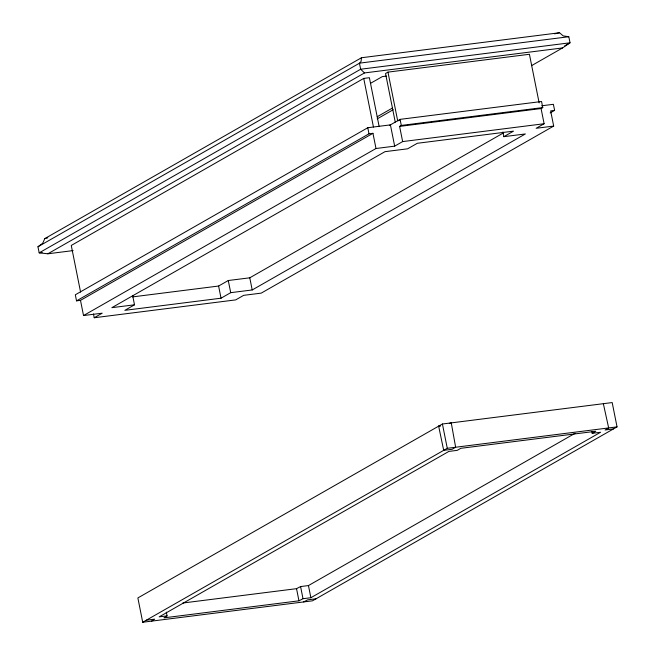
<?xml version="1.0" encoding="UTF-8"?>
<svg xmlns="http://www.w3.org/2000/svg" width="655" height="655" viewBox="0 0 655 655"><rect width="100%" height="100%" fill="white"/><g stroke="black" fill="none" stroke-linecap="round" stroke-linejoin="round"><path stroke-width="0.98" d="M531.516 65.672L562.555 47.938L570.03 42.804L568.81 36.729L563.194 35.894L559.526 32.75L361.462 57.746L361.077 61.406L359.783 63.027L37.957 246.763L39.177 252.846L47.856 253.788L73.123 250.595M361.494 58.442L361.462 57.746L44.818 238.592L42.706 243.242L37.957 246.763M151.559 621.136L154.662 619.155L146.294 620.211M166.321 612.13L167.066 615.872L163.963 617.853L298.958 600.815L303.011 598.711L310.879 597.72L600.569 432.267L592.202 433.323L591.825 431.449M47.856 253.788L364.499 72.934L562.555 47.938M379.106 126.309L369.387 77.699L363.73 78.412L71.264 245.453L80.573 292.081M539.139 102.884L529.428 54.275L387.956 72.124L385.541 73.507L395.252 122.117M370.796 83.185L382.332 76.602L386.36 76.095M377.198 116.737L392.271 108.132M377.214 118.858L393.18 109.737M375.995 148.505L394.67 146.147L390.421 124.876L367.782 127.733L75.317 294.783L76.529 300.858L80.491 300.358L372.957 133.309L375.995 148.505L83.529 315.546L80.491 300.358M76.529 300.858L369.002 133.808L372.957 133.309M389.398 125.441L400.09 119.357L541.562 101.5L542.774 107.584L541.079 108.55L399.615 126.399L402.645 141.586L394.67 146.147M399.615 126.399L401.302 125.432L542.774 107.584M564.7 45.85L570.03 42.804L360.651 69.234L39.177 252.846L42.207 252.462M93.468 313.95L94.222 317.749L102.196 313.188L83.529 315.546M132.637 295.462L134.504 304.812L124.835 310.339L221.038 298.197L230.707 292.67L252.208 289.96L525.343 133.956L503.834 136.674L502.901 131.999M132.531 296.903L218.606 286.038L228.276 280.52L249.776 277.81L503.4 132.949M503.834 136.674L513.504 131.147L417.309 143.289L407.639 148.808L385.001 151.665L111.866 307.67L134.504 304.812M550.175 112.922L554.605 110.392L553.393 104.309L541.669 105.791M541.079 108.55L544.117 123.738L536.142 128.29L553.68 126.079L550.65 110.891L554.605 110.392M553.68 126.079L261.214 293.129L243.668 295.339L235.694 299.892L94.222 317.749M442.42 423.998L137.861 597.941L142.716 622.25L312.484 600.823L617.043 426.88L612.188 402.571L442.42 423.998L447.275 448.298L142.716 622.25M182.851 603.009L296.535 588.665L300.579 586.561L308.456 585.57L575.041 433.307M592.202 433.323L595.772 431.277L460.825 448.307L457.247 450.353L448.88 451.41L159.19 616.863L167.066 615.872M303.642 601.945L307.686 599.841L316.062 598.785M44.818 238.592L47.774 237.831M449.322 423.384L451.262 422.884L455.643 447.242L452.073 449.289L443.697 450.345L438.645 426.151L440.586 425.652M554.58 33.839L559.526 32.75M568.81 36.729L359.439 63.15L360.651 69.234L364.499 72.934M399.689 120.479L397.675 120.741L387.956 72.124M402.645 141.586L544.117 123.738M438.645 426.151L440.61 425.906M447.275 448.298L617.043 426.88M613.465 428.919L605.097 429.975L608.667 427.936L603.345 403.685M400.09 119.357L401.302 125.432M363.73 78.412L373.448 127.021M367.782 127.733L369.002 133.808M249.776 277.81L252.208 289.96M308.456 585.57L310.879 597.72M300.579 586.561L303.011 598.711M296.535 588.665L298.958 600.815M228.276 280.52L230.707 292.67M218.606 286.038L221.038 298.197"/></g></svg>
